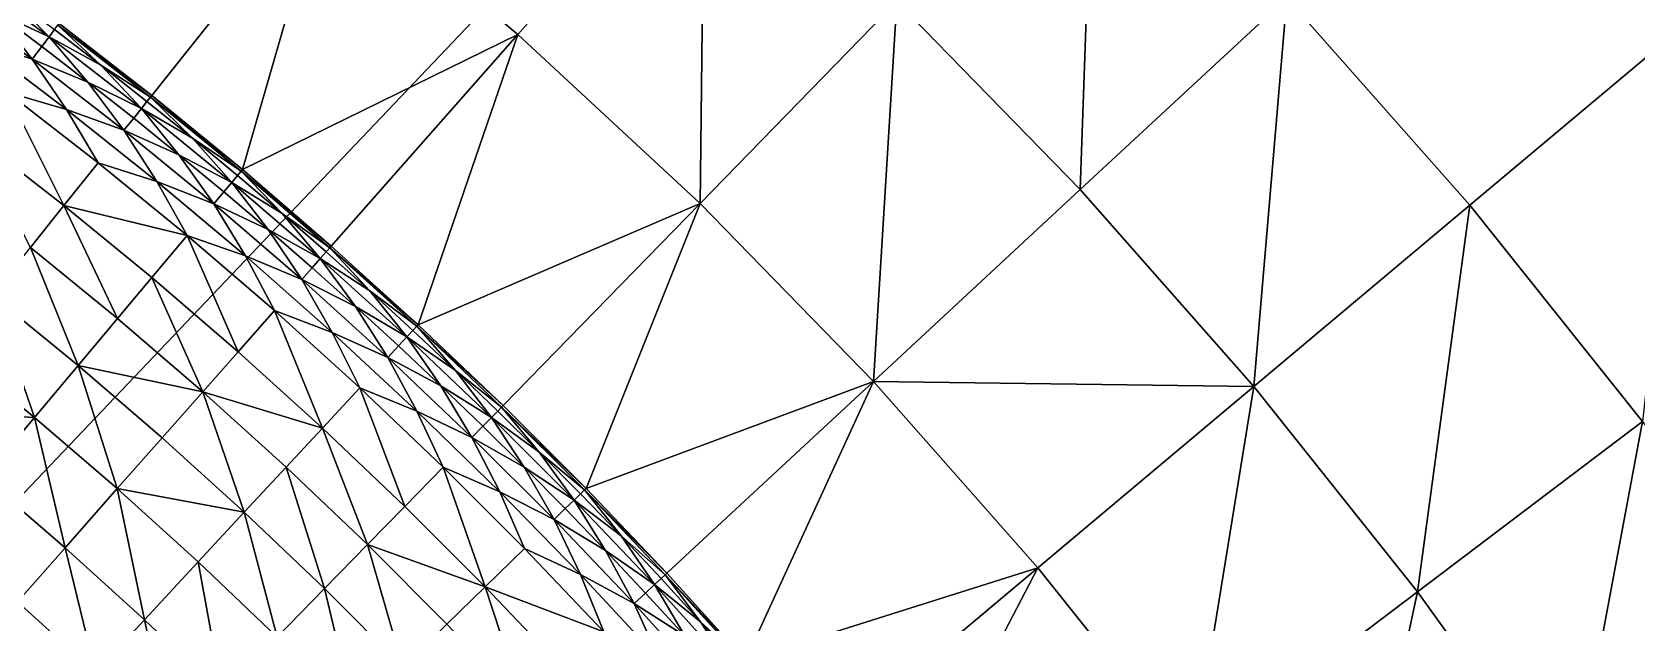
# Model space of a CAD drawing. Header units: millimetres. Extents: x -3250 to 6200, y -3250 to 3250.
# Drawn here: x 1495 to 2349, y 1674 to 1988 of the extents above; entities that cross this region are included whole.
import ezdxf

# ---------------------------------------------------------------- set-up
doc = ezdxf.new("R2010")
doc.units = ezdxf.units.MM
doc.header["$MEASUREMENT"] = 0
doc.layers.add('MESH_3D', color=2, linetype='CONTINUOUS')

msp = doc.modelspace()

# ---------------------------------------------------------------- linework, layer by layer
at = {"layer": 'MESH_3D'}
for points in [[(2150.48, 2436.79, 32500), (-3128.53, 880.23, 32500), (-2326.57, -2269.27, 32500)], [(2150.48, 2436.79, 32500), (-2269.27, 2326.57, 32500), (-3128.53, 880.23, 32500)], [(2150.48, 2436.79, 32500), (-2326.57, -2269.27, 32500), (3105.61, 957.95, 32500)], [(2150.48, 2436.79, 32500), (3105.61, 957.95, 32500), (2590.68, 1962.36, 32500)], [(2150.48, 2436.79, 32500), (2590.68, 1962.36, 32500), (2540.95, 2026.34, 32500)], [(2059.8, 2111.81, 24600), (2052.55, 1904.48, 24400), (1955.06, 2004.43, 24400)], [(2059.8, 2111.81, 24600), (2162.5, 2006.51, 24600), (2052.55, 1904.48, 24400)], [(1852.72, 2099.39, 24400), (1753.47, 1986.92, 24200), (1652.25, 2071.85, 24200)], [(1852.72, 2099.39, 24400), (1850.33, 1897.05, 24200), (1753.47, 1986.92, 24200)], [(1852.72, 2099.39, 24400), (1955.06, 2004.43, 24400), (1850.33, 1897.05, 24200)], [(1652.25, 2071.85, 24200), (1558.72, 1954.58, 24000), (1509.51, 1992.83, 24000)], [(1652.25, 2071.85, 24200), (1606.97, 1915.11, 24000), (1558.72, 1954.58, 24000)], [(1652.25, 2071.85, 24200), (1753.47, 1986.92, 24200), (1606.97, 1915.11, 24000)], [(1475.38, 1999.07, -138.74), (1454.18, 2022.64, -105.25), (1504.15, 1985.75, -105.25)], [(1482.09, 2008.16, -71.93), (1504.15, 1985.75, -105.25), (1454.18, 2022.64, -105.25)], [(1464.4, 1984.19, -205.25), (1445.5, 2010.57, -171.85), (1495.18, 1973.91, -171.85)], [(1475.38, 1999.07, -138.74), (1495.18, 1973.91, -171.85), (1445.5, 2010.57, -171.85)], [(1482.09, 2008.16, -71.93), (1507.01, 1989.53, -71.93), (1504.15, 1985.75, -105.25)], [(2162.5, 2006.51, 24600), (2144.92, 1799.81, 24400), (2052.55, 1904.48, 24400)], [(2162.5, 2006.51, 24600), (2259.83, 1896.22, 24600), (2144.92, 1799.81, 24400)], [(2374.74, 1992.64, 24800), (2259.83, 1896.22, 24600), (2162.5, 2006.51, 24600)], [(1475.38, 1999.07, -138.74), (1500.18, 1980.52, -138.74), (1495.18, 1973.91, -171.85)], [(1475.38, 1999.07, -138.74), (1504.15, 1985.75, -105.25), (1500.18, 1980.52, -138.74)], [(1955.06, 2004.43, 24400), (1942.59, 1802.46, 24200), (1850.33, 1897.05, 24200)], [(1955.06, 2004.43, 24400), (2052.55, 1904.48, 24400), (1942.59, 1802.46, 24200)], [(1507.01, 1989.53, -71.93), (1531.69, 1970.59, -71.93), (1504.15, 1985.75, -105.25)], [(1507.01, 1989.53, -71.93), (1508.8, 1991.89, -38.42), (1531.69, 1970.59, -71.93)], [(1508.8, 1991.89, -38.42), (1509.51, 1992.83), (1558.72, 1954.58)], [(1508.8, 1991.89, -38.42), (1558.72, 1954.58), (1557.99, 1953.66, -38.42)], [(1531.69, 1970.59, -71.93), (1508.8, 1991.89, -38.42), (1557.99, 1953.66, -38.42)], [(1509.51, 1992.83, 24000), (1558.72, 1954.58), (1509.51, 1992.83)], [(1509.51, 1992.83, 24000), (1558.72, 1954.58, 24000), (1558.72, 1954.58)], [(2374.74, 1992.64, 24800), (2351.54, 1781.22, 24600), (2259.83, 1896.22, 24600)], [(1464.4, 1984.19, -205.25), (1495.18, 1973.91, -171.85), (1513.41, 1947.07, -205.25)], [(1464.4, 1984.19, -205.25), (1513.41, 1947.07, -205.25), (1481.87, 1956.34, -238.11)], [(1500.18, 1980.52, -138.74), (1524.76, 1961.66, -138.74), (1495.18, 1973.91, -171.85)], [(1500.18, 1980.52, -138.74), (1504.15, 1985.75, -105.25), (1524.76, 1961.66, -138.74)], [(1524.76, 1961.66, -138.74), (1504.15, 1985.75, -105.25), (1553.19, 1947.64, -105.25)], [(1531.69, 1970.59, -71.93), (1553.19, 1947.64, -105.25), (1504.15, 1985.75, -105.25)], [(1753.47, 1986.92, 24200), (1654.21, 1874.45, 24000), (1606.97, 1915.11, 24000)], [(1753.47, 1986.92, 24200), (1700.43, 1832.63, 24000), (1654.21, 1874.45, 24000)], [(1753.47, 1986.92, 24200), (1850.33, 1897.05, 24200), (1700.43, 1832.63, 24000)], [(1513.41, 1947.07, -205.25), (1495.18, 1973.91, -171.85), (1543.92, 1936.02, -171.85)], [(1524.76, 1961.66, -138.74), (1543.92, 1936.02, -171.85), (1495.18, 1973.91, -171.85)], [(1531.69, 1970.59, -71.93), (1557.99, 1953.66, -38.42), (1556.14, 1951.34, -71.93)], [(1531.69, 1970.59, -71.93), (1556.14, 1951.34, -71.93), (1553.19, 1947.64, -105.25)], [(1481.87, 1956.34, -238.11), (1511.98, 1895.97, -303.82), (1464.24, 1933.07, -303.82)], [(1481.87, 1956.34, -238.11), (1530.18, 1918.79, -238.11), (1511.98, 1895.97, -303.82)], [(1513.41, 1947.07, -205.25), (1530.18, 1918.79, -238.11), (1481.87, 1956.34, -238.11)], [(1524.76, 1961.66, -138.74), (1549.09, 1942.5, -138.74), (1543.92, 1936.02, -171.85)], [(1524.76, 1961.66, -138.74), (1553.19, 1947.64, -105.25), (1549.09, 1942.5, -138.74)], [(1513.41, 1947.07, -205.25), (1561.48, 1908.73, -205.25), (1530.18, 1918.79, -238.11)], [(1513.41, 1947.07, -205.25), (1543.92, 1936.02, -171.85), (1561.48, 1908.73, -205.25)], [(1549.09, 1942.5, -138.74), (1553.19, 1947.64, -105.25), (1573.19, 1923.04, -138.74)], [(1556.14, 1951.34, -71.93), (1580.35, 1931.79, -71.93), (1553.19, 1947.64, -105.25)], [(1573.19, 1923.04, -138.74), (1553.19, 1947.64, -105.25), (1601.26, 1908.31, -105.25)], [(1580.35, 1931.79, -71.93), (1601.26, 1908.31, -105.25), (1553.19, 1947.64, -105.25)], [(1556.14, 1951.34, -71.93), (1557.99, 1953.66, -38.42), (1580.35, 1931.79, -71.93)], [(1557.99, 1953.66, -38.42), (1558.72, 1954.58), (1606.21, 1914.21, -38.42)], [(1580.35, 1931.79, -71.93), (1557.99, 1953.66, -38.42), (1606.21, 1914.21, -38.42)], [(1606.21, 1914.21, -38.42), (1558.72, 1954.58), (1606.97, 1915.11)], [(1558.72, 1954.58, 24000), (1606.97, 1915.11), (1558.72, 1954.58)], [(1558.72, 1954.58, 24000), (1606.97, 1915.11, 24000), (1606.97, 1915.11)], [(1549.09, 1942.5, -138.74), (1573.19, 1923.04, -138.74), (1543.92, 1936.02, -171.85)], [(1464.24, 1933.07, -303.82), (1511.98, 1895.97, -303.82), (1494.27, 1873.76, -355.73)], [(1561.48, 1908.73, -205.25), (1543.92, 1936.02, -171.85), (1591.71, 1896.93, -171.85)], [(1573.19, 1923.04, -138.74), (1591.71, 1896.93, -171.85), (1543.92, 1936.02, -171.85)], [(1580.35, 1931.79, -71.93), (1606.21, 1914.21, -38.42), (1604.31, 1911.94, -71.93)], [(1580.35, 1931.79, -71.93), (1604.31, 1911.94, -71.93), (1601.26, 1908.31, -105.25)], [(1573.19, 1923.04, -138.74), (1601.26, 1908.31, -105.25), (1597.04, 1903.28, -138.74)], [(1573.19, 1923.04, -138.74), (1597.04, 1903.28, -138.74), (1591.71, 1896.93, -171.85)], [(1530.18, 1918.79, -238.11), (1577.55, 1880.05, -238.11), (1511.98, 1895.97, -303.82)], [(1561.48, 1908.73, -205.25), (1577.55, 1880.05, -238.11), (1530.18, 1918.79, -238.11)], [(1604.31, 1911.94, -71.93), (1606.21, 1914.21, -38.42), (1628.02, 1891.79, -71.93)], [(1606.21, 1914.21, -38.42), (1606.97, 1915.11), (1654.21, 1874.45)], [(1606.21, 1914.21, -38.42), (1654.21, 1874.45), (1653.43, 1873.57, -38.42)], [(1628.02, 1891.79, -71.93), (1606.21, 1914.21, -38.42), (1653.43, 1873.57, -38.42)], [(1654.21, 1874.45, 24000), (1654.21, 1874.45), (1606.97, 1915.11)], [(1606.97, 1915.11, 24000), (1654.21, 1874.45, 24000), (1606.97, 1915.11)], [(1561.48, 1908.73, -205.25), (1591.71, 1896.93, -171.85), (1608.58, 1869.21, -205.25)], [(1561.48, 1908.73, -205.25), (1608.58, 1869.21, -205.25), (1577.55, 1880.05, -238.11)], [(1597.04, 1903.28, -138.74), (1601.26, 1908.31, -105.25), (1620.64, 1883.22, -138.74)], [(1604.31, 1911.94, -71.93), (1628.02, 1891.79, -71.93), (1601.26, 1908.31, -105.25)], [(1620.64, 1883.22, -138.74), (1601.26, 1908.31, -105.25), (1648.34, 1867.8, -105.25)], [(1628.02, 1891.79, -71.93), (1648.34, 1867.8, -105.25), (1601.26, 1908.31, -105.25)], [(2052.55, 1904.48, 24400), (2144.92, 1799.81, 24400), (1942.59, 1802.46, 24200)], [(1511.98, 1895.97, -303.82), (1540.52, 1835.92, -355.73), (1494.27, 1873.76, -355.73)], [(1511.98, 1895.97, -303.82), (1558.78, 1857.68, -303.82), (1540.52, 1835.92, -355.73)], [(1577.55, 1880.05, -238.11), (1558.78, 1857.68, -303.82), (1511.98, 1895.97, -303.82)], [(1597.04, 1903.28, -138.74), (1620.64, 1883.22, -138.74), (1591.71, 1896.93, -171.85)], [(1608.58, 1869.21, -205.25), (1591.71, 1896.93, -171.85), (1638.51, 1856.65, -171.85)], [(1620.64, 1883.22, -138.74), (1638.51, 1856.65, -171.85), (1591.71, 1896.93, -171.85)], [(1850.33, 1897.05, 24200), (1745.59, 1789.67, 24000), (1700.43, 1832.63, 24000)], [(1850.33, 1897.05, 24200), (1789.67, 1745.59, 24000), (1745.59, 1789.67, 24000)], [(1850.33, 1897.05, 24200), (1942.59, 1802.46, 24200), (1789.67, 1745.59, 24000)], [(2259.83, 1896.22, 24600), (2231.97, 1690.65, 24400), (2144.92, 1799.81, 24400)], [(2259.83, 1896.22, 24600), (2351.54, 1781.22, 24600), (2231.97, 1690.65, 24400)], [(1628.02, 1891.79, -71.93), (1651.47, 1871.35, -71.93), (1648.34, 1867.8, -105.25)], [(1628.02, 1891.79, -71.93), (1653.43, 1873.57, -38.42), (1651.47, 1871.35, -71.93)], [(1577.55, 1880.05, -238.11), (1604.61, 1818.24, -303.82), (1558.78, 1857.68, -303.82)], [(1577.55, 1880.05, -238.11), (1623.93, 1840.13, -238.11), (1604.61, 1818.24, -303.82)], [(1608.58, 1869.21, -205.25), (1623.93, 1840.13, -238.11), (1577.55, 1880.05, -238.11)], [(1620.64, 1883.22, -138.74), (1648.34, 1867.8, -105.25), (1643.99, 1862.87, -138.74)], [(1620.64, 1883.22, -138.74), (1643.99, 1862.87, -138.74), (1638.51, 1856.65, -171.85)], [(1494.27, 1873.76, -355.73), (1519.5, 1810.87, -406.77), (1473.88, 1848.19, -406.77)], [(1494.27, 1873.76, -355.73), (1540.52, 1835.92, -355.73), (1519.5, 1810.87, -406.77)], [(1651.47, 1871.35, -71.93), (1674.67, 1850.61, -71.93), (1648.34, 1867.8, -105.25)], [(1651.47, 1871.35, -71.93), (1653.43, 1873.57, -38.42), (1674.67, 1850.61, -71.93)], [(1653.43, 1873.57, -38.42), (1654.21, 1874.45), (1700.43, 1832.63)], [(1653.43, 1873.57, -38.42), (1700.43, 1832.63), (1699.63, 1831.76, -38.42)], [(1674.67, 1850.61, -71.93), (1653.43, 1873.57, -38.42), (1699.63, 1831.76, -38.42)], [(1654.21, 1874.45, 24000), (1700.43, 1832.63), (1654.21, 1874.45)], [(1654.21, 1874.45, 24000), (1700.43, 1832.63, 24000), (1700.43, 1832.63)], [(1608.58, 1869.21, -205.25), (1654.68, 1828.52, -205.25), (1623.93, 1840.13, -238.11)], [(1608.58, 1869.21, -205.25), (1638.51, 1856.65, -171.85), (1654.68, 1828.52, -205.25)], [(1643.99, 1862.87, -138.74), (1667.09, 1842.23, -138.74), (1638.51, 1856.65, -171.85)], [(1643.99, 1862.87, -138.74), (1648.34, 1867.8, -105.25), (1667.09, 1842.23, -138.74)], [(1667.09, 1842.23, -138.74), (1648.34, 1867.8, -105.25), (1694.39, 1826.12, -105.25)], [(1674.67, 1850.61, -71.93), (1694.39, 1826.12, -105.25), (1648.34, 1867.8, -105.25)], [(1558.78, 1857.68, -303.82), (1585.82, 1796.95, -355.73), (1540.52, 1835.92, -355.73)], [(1558.78, 1857.68, -303.82), (1604.61, 1818.24, -303.82), (1585.82, 1796.95, -355.73)], [(1654.68, 1828.52, -205.25), (1638.51, 1856.65, -171.85), (1684.28, 1815.23, -171.85)], [(1667.09, 1842.23, -138.74), (1684.28, 1815.23, -171.85), (1638.51, 1856.65, -171.85)], [(1473.88, 1848.19, -406.77), (1496.37, 1783.31, -455.71), (1451.45, 1820.06, -455.71)], [(1473.88, 1848.19, -406.77), (1519.5, 1810.87, -406.77), (1496.37, 1783.31, -455.71)], [(1674.67, 1850.61, -71.93), (1699.63, 1831.76, -38.42), (1697.61, 1829.59, -71.93)], [(1674.67, 1850.61, -71.93), (1697.61, 1829.59, -71.93), (1694.39, 1826.12, -105.25)], [(1540.52, 1835.92, -355.73), (1585.82, 1796.95, -355.73), (1519.5, 1810.87, -406.77)], [(1623.93, 1840.13, -238.11), (1649.44, 1777.67, -303.82), (1604.61, 1818.24, -303.82)], [(1623.93, 1840.13, -238.11), (1669.3, 1799.07, -238.11), (1649.44, 1777.67, -303.82)], [(1654.68, 1828.52, -205.25), (1669.3, 1799.07, -238.11), (1623.93, 1840.13, -238.11)], [(1667.09, 1842.23, -138.74), (1694.39, 1826.12, -105.25), (1689.92, 1821.31, -138.74)], [(1667.09, 1842.23, -138.74), (1689.92, 1821.31, -138.74), (1684.28, 1815.23, -171.85)], [(1654.68, 1828.52, -205.25), (1699.76, 1786.7, -205.25), (1669.3, 1799.07, -238.11)], [(1654.68, 1828.52, -205.25), (1684.28, 1815.23, -171.85), (1699.76, 1786.7, -205.25)], [(1697.61, 1829.59, -71.93), (1720.29, 1808.29, -71.93), (1694.39, 1826.12, -105.25)], [(1697.61, 1829.59, -71.93), (1699.63, 1831.76, -38.42), (1720.29, 1808.29, -71.93)], [(1699.63, 1831.76, -38.42), (1700.43, 1832.63), (1745.59, 1789.67)], [(1699.63, 1831.76, -38.42), (1745.59, 1789.67), (1744.77, 1788.82, -38.42)], [(1720.29, 1808.29, -71.93), (1699.63, 1831.76, -38.42), (1744.77, 1788.82, -38.42)], [(1745.59, 1789.67, 24000), (1745.59, 1789.67), (1700.43, 1832.63)], [(1700.43, 1832.63, 24000), (1745.59, 1789.67, 24000), (1700.43, 1832.63)], [(1451.45, 1820.06, -455.71), (1496.37, 1783.31, -455.71), (1425.26, 1787.22, -506.08)], [(1604.61, 1818.24, -303.82), (1649.44, 1777.67, -303.82), (1585.82, 1796.95, -355.73)], [(1689.92, 1821.31, -138.74), (1712.5, 1800.1, -138.74), (1684.28, 1815.23, -171.85)], [(1689.92, 1821.31, -138.74), (1694.39, 1826.12, -105.25), (1712.5, 1800.1, -138.74)], [(1712.5, 1800.1, -138.74), (1694.39, 1826.12, -105.25), (1739.39, 1783.31, -105.25)], [(1720.29, 1808.29, -71.93), (1739.39, 1783.31, -105.25), (1694.39, 1826.12, -105.25)], [(1519.5, 1810.87, -406.77), (1540.36, 1745.45, -455.71), (1496.37, 1783.31, -455.71)], [(1519.5, 1810.87, -406.77), (1564.18, 1772.43, -406.77), (1540.36, 1745.45, -455.71)], [(1585.82, 1796.95, -355.73), (1564.18, 1772.43, -406.77), (1519.5, 1810.87, -406.77)], [(1699.76, 1786.7, -205.25), (1684.28, 1815.23, -171.85), (1729.02, 1772.67, -171.85)], [(1712.5, 1800.1, -138.74), (1729.02, 1772.67, -171.85), (1684.28, 1815.23, -171.85)], [(1720.29, 1808.29, -71.93), (1742.7, 1786.7, -71.93), (1739.39, 1783.31, -105.25)], [(1720.29, 1808.29, -71.93), (1744.77, 1788.82, -38.42), (1742.7, 1786.7, -71.93)], [(1942.59, 1802.46, 24200), (1832.63, 1700.43, 24000), (1789.67, 1745.59, 24000)], [(1942.59, 1802.46, 24200), (1874.45, 1654.21, 24000), (1832.63, 1700.43, 24000)], [(1942.59, 1802.46, 24200), (2030.02, 1703.39, 24200), (1874.45, 1654.21, 24000)], [(2144.92, 1799.81, 24400), (2030.02, 1703.39, 24200), (1942.59, 1802.46, 24200)], [(1585.82, 1796.95, -355.73), (1607.88, 1732.88, -406.77), (1564.18, 1772.43, -406.77)], [(1585.82, 1796.95, -355.73), (1630.12, 1756.85, -355.73), (1607.88, 1732.88, -406.77)], [(1649.44, 1777.67, -303.82), (1630.12, 1756.85, -355.73), (1585.82, 1796.95, -355.73)], [(1669.3, 1799.07, -238.11), (1693.25, 1736, -303.82), (1649.44, 1777.67, -303.82)], [(1669.3, 1799.07, -238.11), (1713.63, 1756.9, -238.11), (1693.25, 1736, -303.82)], [(1699.76, 1786.7, -205.25), (1713.63, 1756.9, -238.11), (1669.3, 1799.07, -238.11)], [(1712.5, 1800.1, -138.74), (1734.81, 1778.61, -138.74), (1729.02, 1772.67, -171.85)], [(1712.5, 1800.1, -138.74), (1739.39, 1783.31, -105.25), (1734.81, 1778.61, -138.74)], [(2144.92, 1799.81, 24400), (2112.4, 1600.08, 24200), (2030.02, 1703.39, 24200)], [(2144.92, 1799.81, 24400), (2231.97, 1690.65, 24400), (2112.4, 1600.08, 24200)], [(1496.37, 1783.31, -455.71), (1469.38, 1751.13, -506.08), (1425.26, 1787.22, -506.08)], [(1699.76, 1786.7, -205.25), (1743.77, 1743.77, -205.25), (1713.63, 1756.9, -238.11)], [(1699.76, 1786.7, -205.25), (1729.02, 1772.67, -171.85), (1743.77, 1743.77, -205.25)], [(1742.7, 1786.7, -71.93), (1764.84, 1764.84, -71.93), (1739.39, 1783.31, -105.25)], [(1742.7, 1786.7, -71.93), (1744.77, 1788.82, -38.42), (1764.84, 1764.84, -71.93)], [(1744.77, 1788.82, -38.42), (1745.59, 1789.67), (1789.67, 1745.59)], [(1744.77, 1788.82, -38.42), (1789.67, 1745.59), (1788.82, 1744.77, -38.42)], [(1764.84, 1764.84, -71.93), (1744.77, 1788.82, -38.42), (1788.82, 1744.77, -38.42)], [(1745.59, 1789.67, 24000), (1789.67, 1745.59), (1745.59, 1789.67)], [(1745.59, 1789.67, 24000), (1789.67, 1745.59, 24000), (1789.67, 1745.59)], [(1496.37, 1783.31, -455.71), (1512.58, 1713.96, -506.08), (1469.38, 1751.13, -506.08)], [(1496.37, 1783.31, -455.71), (1540.36, 1745.45, -455.71), (1512.58, 1713.96, -506.08)], [(1649.44, 1777.67, -303.82), (1673.41, 1715.67, -355.73), (1630.12, 1756.85, -355.73)], [(1649.44, 1777.67, -303.82), (1693.25, 1736, -303.82), (1673.41, 1715.67, -355.73)], [(1734.81, 1778.61, -138.74), (1756.84, 1756.84, -138.74), (1729.02, 1772.67, -171.85)], [(1734.81, 1778.61, -138.74), (1739.39, 1783.31, -105.25), (1756.84, 1756.84, -138.74)], [(1756.84, 1756.84, -138.74), (1739.39, 1783.31, -105.25), (1783.31, 1739.39, -105.25)], [(1764.84, 1764.84, -71.93), (1783.31, 1739.39, -105.25), (1739.39, 1783.31, -105.25)], [(2351.54, 1781.22, 24600), (2313.47, 1577.3, 24400), (2231.97, 1690.65, 24400)], [(2351.54, 1781.22, 24600), (2437.4, 1661.79, 24600), (2313.47, 1577.3, 24400)], [(1564.18, 1772.43, -406.77), (1607.88, 1732.88, -406.77), (1540.36, 1745.45, -455.71)], [(1743.77, 1743.77, -205.25), (1729.02, 1772.67, -171.85), (1772.67, 1729.02, -171.85)], [(1756.84, 1756.84, -138.74), (1772.67, 1729.02, -171.85), (1729.02, 1772.67, -171.85)], [(1764.84, 1764.84, -71.93), (1788.82, 1744.77, -38.42), (1786.7, 1742.7, -71.93)], [(1764.84, 1764.84, -71.93), (1786.7, 1742.7, -71.93), (1783.31, 1739.39, -105.25)], [(1469.38, 1751.13, -506.08), (1512.58, 1713.96, -506.08), (1487.22, 1685.23, -547.31)], [(1630.12, 1756.85, -355.73), (1650.58, 1692.26, -406.77), (1607.88, 1732.88, -406.77)], [(1630.12, 1756.85, -355.73), (1673.41, 1715.67, -355.73), (1650.58, 1692.26, -406.77)], [(1713.63, 1756.9, -238.11), (1736, 1693.25, -303.82), (1693.25, 1736, -303.82)], [(1713.63, 1756.9, -238.11), (1756.9, 1713.63, -238.11), (1736, 1693.25, -303.82)], [(1743.77, 1743.77, -205.25), (1756.9, 1713.63, -238.11), (1713.63, 1756.9, -238.11)], [(1756.84, 1756.84, -138.74), (1783.31, 1739.39, -105.25), (1778.61, 1734.81, -138.74)], [(1756.84, 1756.84, -138.74), (1778.61, 1734.81, -138.74), (1772.67, 1729.02, -171.85)], [(1540.36, 1745.45, -455.71), (1554.84, 1675.71, -506.08), (1512.58, 1713.96, -506.08)], [(1540.36, 1745.45, -455.71), (1583.4, 1706.5, -455.71), (1554.84, 1675.71, -506.08)], [(1607.88, 1732.88, -406.77), (1583.4, 1706.5, -455.71), (1540.36, 1745.45, -455.71)], [(1743.77, 1743.77, -205.25), (1772.67, 1729.02, -171.85), (1786.7, 1699.76, -205.25)], [(1743.77, 1743.77, -205.25), (1786.7, 1699.76, -205.25), (1756.9, 1713.63, -238.11)], [(1786.7, 1742.7, -71.93), (1808.29, 1720.29, -71.93), (1783.31, 1739.39, -105.25)], [(1786.7, 1742.7, -71.93), (1788.82, 1744.77, -38.42), (1808.29, 1720.29, -71.93)], [(1788.82, 1744.77, -38.42), (1789.67, 1745.59), (1832.63, 1700.43)], [(1788.82, 1744.77, -38.42), (1832.63, 1700.43), (1831.76, 1699.63, -38.42)], [(1808.29, 1720.29, -71.93), (1788.82, 1744.77, -38.42), (1831.76, 1699.63, -38.42)], [(1832.63, 1700.43, 24000), (1832.63, 1700.43), (1789.67, 1745.59)], [(1789.67, 1745.59, 24000), (1832.63, 1700.43, 24000), (1789.67, 1745.59)], [(1607.88, 1732.88, -406.77), (1625.45, 1666.49, -455.71), (1583.4, 1706.5, -455.71)], [(1607.88, 1732.88, -406.77), (1650.58, 1692.26, -406.77), (1625.45, 1666.49, -455.71)], [(1693.25, 1736, -303.82), (1736, 1693.25, -303.82), (1673.41, 1715.67, -355.73)], [(1778.61, 1734.81, -138.74), (1800.1, 1712.5, -138.74), (1772.67, 1729.02, -171.85)], [(1778.61, 1734.81, -138.74), (1783.31, 1739.39, -105.25), (1800.1, 1712.5, -138.74)], [(1800.1, 1712.5, -138.74), (1783.31, 1739.39, -105.25), (1826.12, 1694.39, -105.25)], [(1808.29, 1720.29, -71.93), (1826.12, 1694.39, -105.25), (1783.31, 1739.39, -105.25)], [(1786.7, 1699.76, -205.25), (1772.67, 1729.02, -171.85), (1815.23, 1684.28, -171.85)], [(1800.1, 1712.5, -138.74), (1815.23, 1684.28, -171.85), (1772.67, 1729.02, -171.85)], [(1673.41, 1715.67, -355.73), (1692.26, 1650.58, -406.77), (1650.58, 1692.26, -406.77)], [(1673.41, 1715.67, -355.73), (1715.67, 1673.41, -355.73), (1692.26, 1650.58, -406.77)], [(1736, 1693.25, -303.82), (1715.67, 1673.41, -355.73), (1673.41, 1715.67, -355.73)], [(1808.29, 1720.29, -71.93), (1831.76, 1699.63, -38.42), (1829.59, 1697.61, -71.93)], [(1808.29, 1720.29, -71.93), (1829.59, 1697.61, -71.93), (1826.12, 1694.39, -105.25)], [(1512.58, 1713.96, -506.08), (1528.77, 1647.63, -547.31), (1487.22, 1685.23, -547.31)], [(1512.58, 1713.96, -506.08), (1554.84, 1675.71, -506.08), (1528.77, 1647.63, -547.31)], [(1756.9, 1713.63, -238.11), (1799.07, 1669.3, -238.11), (1736, 1693.25, -303.82)], [(1786.7, 1699.76, -205.25), (1799.07, 1669.3, -238.11), (1756.9, 1713.63, -238.11)], [(1800.1, 1712.5, -138.74), (1826.12, 1694.39, -105.25), (1821.31, 1689.92, -138.74)], [(1800.1, 1712.5, -138.74), (1821.31, 1689.92, -138.74), (1815.23, 1684.28, -171.85)], [(1583.4, 1706.5, -455.71), (1596.13, 1636.43, -506.08), (1554.84, 1675.71, -506.08)], [(1583.4, 1706.5, -455.71), (1625.45, 1666.49, -455.71), (1596.13, 1636.43, -506.08)], [(1786.7, 1699.76, -205.25), (1815.23, 1684.28, -171.85), (1828.52, 1654.68, -205.25)], [(1786.7, 1699.76, -205.25), (1828.52, 1654.68, -205.25), (1799.07, 1669.3, -238.11)], [(1829.59, 1697.61, -71.93), (1831.76, 1699.63, -38.42), (1850.61, 1674.67, -71.93)], [(1831.76, 1699.63, -38.42), (1832.63, 1700.43), (1874.45, 1654.21)], [(1831.76, 1699.63, -38.42), (1874.45, 1654.21), (1873.57, 1653.43, -38.42)], [(1850.61, 1674.67, -71.93), (1831.76, 1699.63, -38.42), (1873.57, 1653.43, -38.42)], [(1832.63, 1700.43, 24000), (1874.45, 1654.21), (1832.63, 1700.43)], [(1832.63, 1700.43, 24000), (1874.45, 1654.21, 24000), (1874.45, 1654.21)], [(2030.02, 1703.39, 24200), (1915.11, 1606.97, 24000), (1874.45, 1654.21, 24000)], [(2030.02, 1703.39, 24200), (1954.58, 1558.72, 24000), (1915.11, 1606.97, 24000)], [(2030.02, 1703.39, 24200), (2112.4, 1600.08, 24200), (1954.58, 1558.72, 24000)], [(1650.58, 1692.26, -406.77), (1666.49, 1625.45, -455.71), (1625.45, 1666.49, -455.71)], [(1650.58, 1692.26, -406.77), (1692.26, 1650.58, -406.77), (1666.49, 1625.45, -455.71)], [(1736, 1693.25, -303.82), (1756.85, 1630.12, -355.73), (1715.67, 1673.41, -355.73)], [(1736, 1693.25, -303.82), (1777.67, 1649.44, -303.82), (1756.85, 1630.12, -355.73)], [(1799.07, 1669.3, -238.11), (1777.67, 1649.44, -303.82), (1736, 1693.25, -303.82)], [(1821.31, 1689.92, -138.74), (1826.12, 1694.39, -105.25), (1842.23, 1667.09, -138.74)], [(1829.59, 1697.61, -71.93), (1850.61, 1674.67, -71.93), (1826.12, 1694.39, -105.25)], [(1842.23, 1667.09, -138.74), (1826.12, 1694.39, -105.25), (1867.8, 1648.34, -105.25)], [(1850.61, 1674.67, -71.93), (1867.8, 1648.34, -105.25), (1826.12, 1694.39, -105.25)], [(2231.97, 1690.65, 24400), (2189.53, 1492.8, 24200), (2112.4, 1600.08, 24200)], [(2231.97, 1690.65, 24400), (2313.47, 1577.3, 24400), (2189.53, 1492.8, 24200)], [(1487.22, 1685.23, -547.31), (1528.77, 1647.63, -547.31), (1428.36, 1618.53, -630.5)], [(1821.31, 1689.92, -138.74), (1842.23, 1667.09, -138.74), (1815.23, 1684.28, -171.85)], [(1828.52, 1654.68, -205.25), (1815.23, 1684.28, -171.85), (1856.65, 1638.51, -171.85)], [(1842.23, 1667.09, -138.74), (1856.65, 1638.51, -171.85), (1815.23, 1684.28, -171.85)], [(1554.84, 1675.71, -506.08), (1569.37, 1609, -547.31), (1528.77, 1647.63, -547.31)], [(1554.84, 1675.71, -506.08), (1596.13, 1636.43, -506.08), (1569.37, 1609, -547.31)], [(1850.61, 1674.67, -71.93), (1871.35, 1651.47, -71.93), (1867.8, 1648.34, -105.25)], [(1850.61, 1674.67, -71.93), (1873.57, 1653.43, -38.42), (1871.35, 1651.47, -71.93)]]:
    msp.add_3dface(points, dxfattribs=at)

doc.saveas('drawing.dxf')
